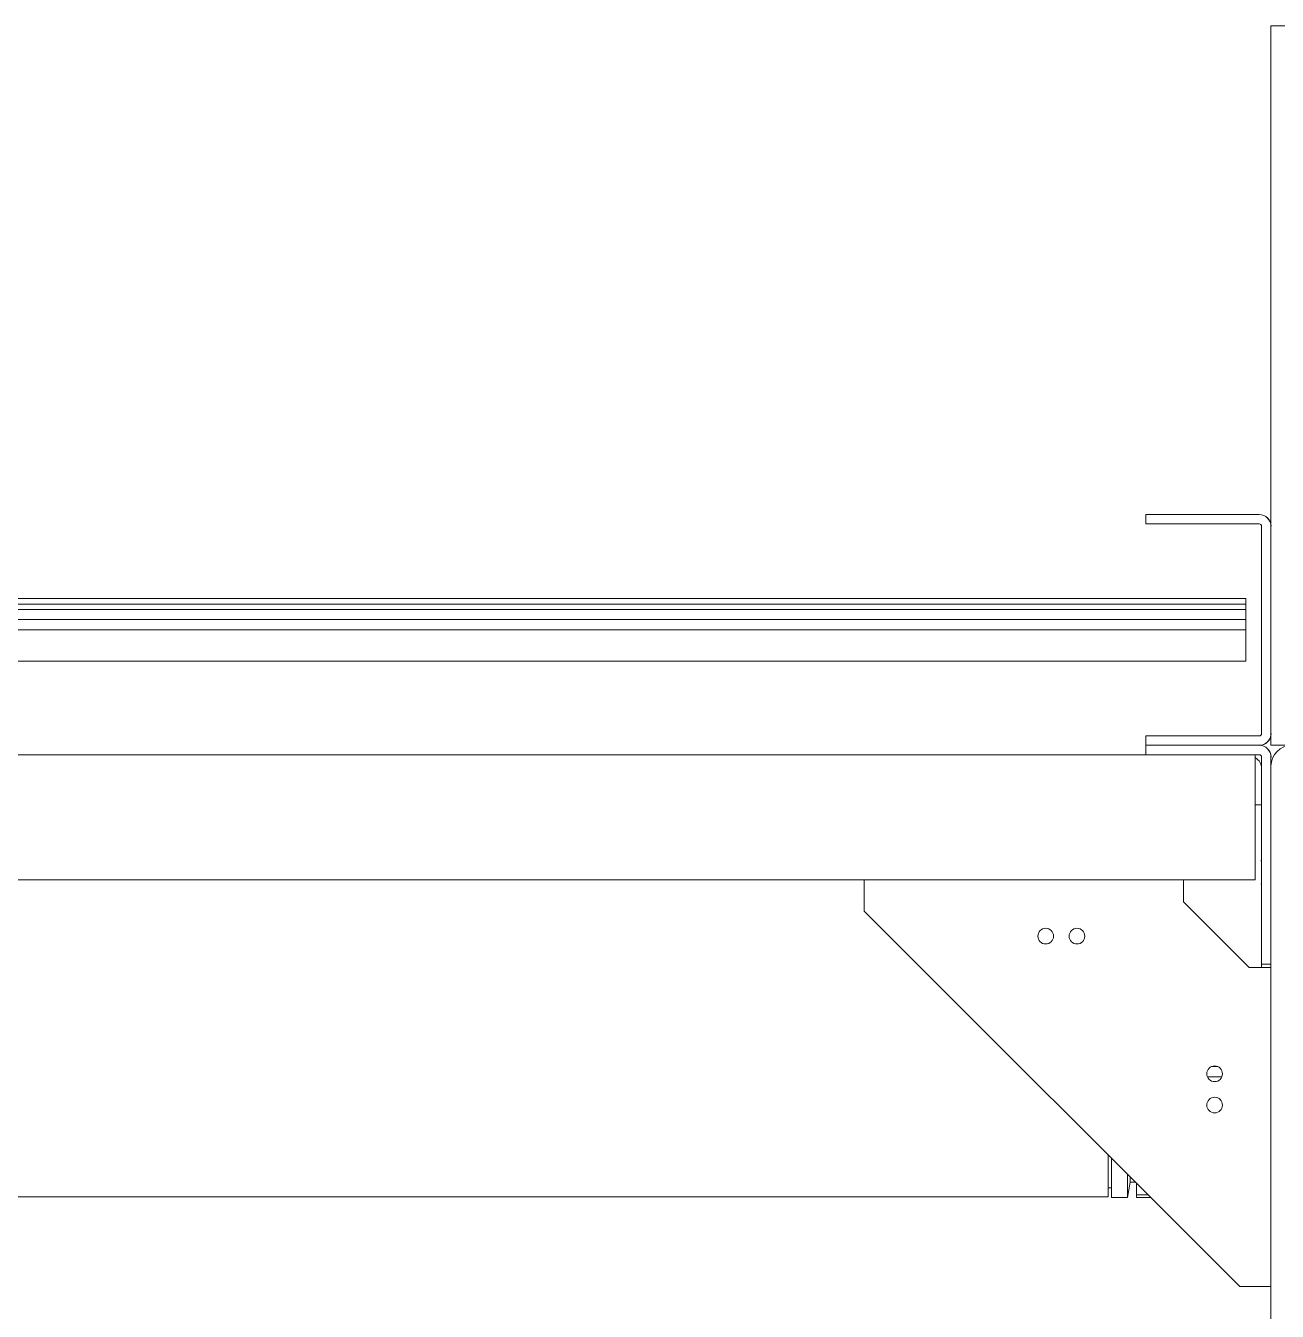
# Model space of a CAD drawing. Header units: inches. Extents: x -605 to 2991212, y -2872845 to 0.
# Drawn here: x 2454152.6 to 2454552.6, y -2712695.1 to -2712284.2 of the extents above; entities that cross this region are included whole.
import ezdxf

# ---------------------------------------------------------------- set-up
doc = ezdxf.new("R2010")
doc.units = ezdxf.units.IN
doc.header["$LTSCALE"] = 600
doc.header["$MEASUREMENT"] = 0
doc.layers.add('PV_COLUMN_LINE', color=4, linetype='Continuous', lineweight=0)
doc.layers.add('PV_STEEL LINE', color=7, linetype='Continuous', lineweight=0)
doc.layers.add('SnT-ROAD', color=25, linetype='Continuous')

# ---------------------------------------------------------------- blocks, each defined once
blk = doc.blocks.new('*U1330')
at = {"color": 7, "linetype": 'Continuous', "lineweight": 15}
for p, q in [((688490.58, -227576.13), (688490.58, -227579.13)), ((688490.58, -227576.13), (688526.83, -227576.13)), ((688490.58, -227579.13), (688526.83, -227579.13)), ((688527.58, -227579.88), (688527.58, -227646.13)), ((688530.58, -227579.88), (688530.58, -227646.13)), ((688490.58, -227649.88), (688490.58, -227646.88)), ((688490.58, -227646.88), (688526.83, -227646.88)), ((688525.58, -227652.88), (684535.58, -227652.88)), ((688490.58, -227649.88), (688490.58, -227652.88)), ((688526.83, -227649.88), (688490.58, -227649.88)), ((688490.58, -227652.88), (688526.83, -227652.88)), ((688525.58, -227652.88), (688525.58, -227686.88)), ((688527.58, -227719.88), (688527.58, -227653.63)), ((688530.58, -227719.88), (688530.58, -227653.63)), ((688527.44, -227655.71), (688527.58, -227656.05)), ((688527.58, -227655.88), (688527.47, -227655.69)), ((688530.63, -227655.8), (688530.58, -227655.88)), ((688530.58, -228079.88), (688530.58, -227656.58)), ((688525.58, -227668.89), (688527.58, -227668.89)), ((688525.58, -227686.88), (688525.58, -227692.88)), ((688527.44, -227686.61), (688527.46, -227686.88)), ((688400.58, -227692.88), (684660.58, -227692.88)), ((688400.58, -227692.88), (688502.58, -227692.88)), ((688400.58, -227697.62), (688400.58, -227692.88)), ((688502.58, -227692.88), (688502.58, -227697.62)), ((688525.58, -227692.88), (688502.58, -227692.88)), ((688527.45, -227694.27), (688527.47, -227694.05)), ((688400.58, -227697.62), (688400.58, -227702.88)), ((688502.58, -227699.88), (688502.58, -227697.62)), ((688400.58, -227702.88), (688520.58, -227822.88)), ((688523.58, -227720.88), (688502.58, -227699.88)), ((688525.85, -227720.88), (688523.58, -227720.88)), ((688525.85, -227720.88), (688530.58, -227720.88)), ((688527.58, -227719.88), (688527.58, -227720.09)), ((688527.58, -227719.88), (688530.58, -227719.88)), ((688527.58, -227720.09), (688527.58, -227720.89)), ((688510.28, -227755.86), (688514.88, -227755.86)), ((688511.64, -227752.57), (688513.53, -227752.57)), ((688478.58, -227780.88), (688478.58, -227794.16)), ((688479.58, -227794.46), (688479.58, -227781.88)), ((688484.72, -227794.46), (688484.72, -227787.01)), ((688485.58, -227789.54), (688485.58, -227787.88)), ((688478.58, -227791.36), (688479.58, -227791.36)), ((688484.72, -227794.46), (688485.58, -227789.54)), ((688485.58, -227789.54), (688487.24, -227789.54)), ((688487.58, -227789.89), (688487.58, -227789.99)), ((688487.58, -227790.04), (688487.58, -227789.99)), ((688487.58, -227790.04), (688487.74, -227790.04)), ((688487.58, -227790.04), (688487.58, -227792.48)), ((688487.58, -227792.98), (688487.58, -227792.48)), ((688487.58, -227792.98), (688487.58, -227793.56)), ((684582.58, -227794.16), (688478.58, -227794.16)), ((688479.58, -227794.46), (688484.72, -227794.46)), ((688487.58, -227793.56), (688491.27, -227793.56)), ((688487.58, -227793.56), (688487.58, -227793.56)), ((688487.58, -227793.56), (688487.58, -227794.06)), ((688487.58, -227794.46), (688487.58, -227794.06)), ((688487.58, -227794.46), (688492.16, -227794.46)), ((688487.58, -227794.46), (688487.58, -227794.46)), ((688520.58, -227822.88), (688525.85, -227822.88)), ((688530.58, -227822.88), (688525.85, -227822.88))]:
    blk.add_line(p, q, dxfattribs=at)
for centre in [(688458.58, -227710.88), (688468.58, -227710.88), (688512.58, -227754.88), (688512.58, -227764.88)]:
    blk.add_circle(centre, 2.5, dxfattribs=at)
for centre, radius, start, end in [((688526.83, -227579.88), 3.75, 0, 90), ((688526.83, -227579.88), 0.75, 0, 90), ((688526.85, -227579.87), 3.74, 0, 90), ((688526.83, -227646.13), 0.75, 270, 0), ((688526.83, -227646.13), 3.75, 270, 0), ((688526.85, -227646.15), 3.74, 270, 0), ((688526.83, -227653.63), 3.75, 0, 90), ((688526.83, -227653.63), 0.75, 0, 90), ((688526.85, -227653.62), 3.74, 0, 90), ((688537.28, -227656.58), 6.7, 90, 180), ((688523.85, -227657.22), 3.74, 0, 62.3057)]:
    blk.add_arc(centre, radius, start, end, dxfattribs=at)
blk.add_open_spline([(688527.58, -227656.05), (688527.58, -227656.08), (688527.58, -227656.2), (688527.49, -227656.33), (688527.42, -227656.43)], degree=3, knots=[0, 0, 0, 0, 0.189392, 1, 1, 1, 1], dxfattribs=at)
at = {"layer": 'PV_COLUMN_LINE', "linetype": 'Continuous', "lineweight": 15}
blk.add_lwpolyline([(688645.58, -227649.88), (688530.58, -227649.88), (688530.58, -227419.88), (688645.58, -227419.88)], dxfattribs=at)
at = {"layer": 'PV_STEEL LINE', "color": 250, "linetype": 'ByBlock'}
for p, q in [((684538.58, -227603.01), (688522.58, -227603.01)), ((688522.58, -227623.01), (688522.58, -227603.01)), ((684538.58, -227623.01), (688522.58, -227623.01))]:
    blk.add_line(p, q, dxfattribs=at)
at = {"layer": 'PV_STEEL LINE', "color": 252, "linetype": 'ByBlock'}
for p, q in [((684538.58, -227604.72), (688522.58, -227604.72)), ((684538.58, -227606.43), (688522.58, -227606.43)), ((684538.58, -227609.65), (688522.58, -227609.65)), ((684538.58, -227613.01), (688522.58, -227613.01))]:
    blk.add_line(p, q, dxfattribs=at)
blk = doc.blocks.new('GGG')
at = {"layer": 'PV_STEEL LINE', "linetype": 'ByBlock'}
blk.add_blockref('*U1330', (1930237.58, -2013824.89), dxfattribs=at)

msp = doc.modelspace()

# ---------------------------------------------------------------- block references
at = {"layer": 'SnT-ROAD', "color": 1, "linetype": 'ByBlock'}
msp.add_blockref('GGG', (-164217.58, -471039.46), dxfattribs=at)

doc.saveas('drawing.dxf')
